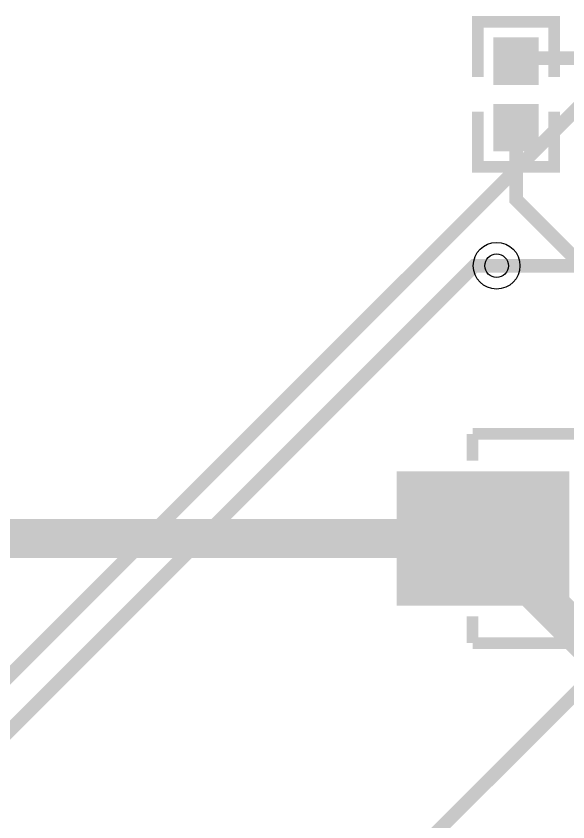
# Model space of a CAD drawing. Header units: millimetres. Extents: x -4 to 157, y 41 to 137.
# Drawn here: x 66.23 to 73.42, y 113.47 to 123.98 of the extents above; entities that cross this region are included whole.
import ezdxf

# ---------------------------------------------------------------- set-up
doc = ezdxf.new("R2010")
doc.units = ezdxf.units.MM
for name, color, linetype, true_color in [('BottomLayer', 7, 'Continuous', 0x0000ff), ('Document', 7, 'Continuous', 0xffffff), ('Hole', 7, 'Continuous', 0x222222), ('Multi-Layer', 7, 'Continuous', 0xc0c0c0), ('TopLayer', 7, 'Continuous', 0xff0000), ('TopPasteMaskLayer', 7, 'Continuous', 0x808080), ('TopSilkLayer', 7, 'Continuous', 0xffcc00), ('TopSolderMaskLayer', 7, 'Continuous', 0x800080)]:
    doc.layers.add(name, color=color, linetype=linetype, true_color=true_color)

msp = doc.modelspace()

# ---------------------------------------------------------------- hatches: boundary and pattern name
at = {"layer": 'Document'}
for points in [[(72.737, 117.813), (72.737, 116.526), (72.93, 116.526), (72.93, 117.813)], [(72.447, 117.266), (72.447, 117.073), (73.22, 117.073), (73.22, 117.266)]]:
    msp.add_hatch(color=256, dxfattribs=at).paths.add_polyline_path(points)
at = {"layer": 'TopLayer'}
for points in [[(73.015, 123.111), (72.475, 123.111), (72.475, 123.676), (73.015, 123.676)], [(73.015, 122.811), (72.475, 122.811), (72.475, 122.245), (73.015, 122.245)], [(73.414, 116.319), (71.214, 116.319), (71.214, 118.019), (73.414, 118.019)]]:
    msp.add_hatch(color=256, dxfattribs=at).paths.add_polyline_path(points)
at = {"layer": 'TopPasteMaskLayer'}
for points in [[(72.975, 123.096), (72.515, 123.096), (72.475, 123.136), (72.475, 123.636), (72.515, 123.676), (72.975, 123.676), (73.015, 123.636), (73.015, 123.136)], [(72.975, 122.826), (72.515, 122.826), (72.475, 122.786), (72.475, 122.285), (72.515, 122.245), (72.975, 122.245), (73.015, 122.285), (73.015, 122.786)], [(73.414, 116.319), (71.214, 116.319), (71.214, 118.019), (73.414, 118.019)]]:
    msp.add_hatch(color=256, dxfattribs=at).paths.add_polyline_path(points)
at = {"layer": 'TopSolderMaskLayer'}
for points in [[(73.04, 123.084), (72.451, 123.084), (72.451, 123.703), (73.04, 123.703)], [(73.04, 122.837), (72.451, 122.837), (72.451, 122.218), (73.04, 122.218)], [(73.439, 116.294), (71.188, 116.294), (71.188, 118.045), (73.439, 118.045)]]:
    msp.add_hatch(color=256, dxfattribs=at).paths.add_polyline_path(points)

# ---------------------------------------------------------------- linework, layer by layer
at = {"layer": 'BottomLayer', "const_width": 0.178}
for points in [[(74.08, 123.126), (73.888, 123.126), (51.622, 100.86), (51.622, 93.531)], [(72.492, 120.726), (72.203, 120.726), (52.528, 101.051), (52.528, 89.843), (52.197, 89.513)], [(100.025, 115.748), (98.425, 114.148), (94.412, 114.148), (87.833, 120.726), (72.492, 120.726)], [(100.026, 115.748), (98.425, 114.148), (94.412, 114.148), (87.833, 120.726), (72.492, 120.726)], [(55.772, 97.403), (75.229, 116.86), (89.927, 116.86), (96.71, 110.076), (120.247, 110.076), (121.542, 111.372), (121.542, 115.8), (120.797, 116.545)]]:
    msp.add_lwpolyline(points, dxfattribs=at)
at = {"layer": 'Hole'}
msp.add_circle((72.492, 120.726), 0.153, dxfattribs=at)
at = {"layer": 'Multi-Layer'}
msp.add_circle((72.492, 120.726), 0.305, dxfattribs=at)
at = {"layer": 'TopLayer'}
for points, const_width in [([(72.745, 123.393), (72.786, 123.434), (74.081, 123.434)], 0.178), ([(72.745, 123.393), (72.786, 123.434), (74.081, 123.434)], 0.178), ([(75.031, 119.929), (74.407, 119.929), (72.745, 121.591), (72.745, 122.528)], 0.178), ([(75.031, 119.929), (74.407, 119.929), (72.745, 121.59), (72.745, 122.528)], 0.178), ([(58.776, 117.247), (58.852, 117.17), (72.314, 117.17)], 0.508), ([(58.776, 117.247), (58.852, 117.17), (72.314, 117.17)], 0.254), ([(72.314, 117.169), (75.284, 114.199), (88.24, 114.199)], 0.508), ([(72.314, 117.169), (72.313, 117.169)], 0.254), ([(72.314, 117.169), (72.314, 117.17)], 0.254), ([(72.314, 117.17), (72.314, 117.17)], 0.254), ([(72.314, 117.169), (75.284, 114.199), (88.24, 114.199)], 0.254)]:
    msp.add_lwpolyline(points, dxfattribs=dict(at, const_width=const_width))
at = {"layer": 'TopSilkLayer', "const_width": 0.152}
for points in [[(73.244, 123.187), (73.244, 123.905), (72.247, 123.905), (72.247, 123.187)], [(73.244, 122.734), (73.244, 122.016), (72.247, 122.016), (72.247, 122.734)], [(77.58, 118.533), (72.178, 118.533)], [(72.178, 118.533), (72.178, 118.183)], [(72.178, 115.806), (72.178, 116.156)], [(77.58, 115.806), (72.178, 115.806)]]:
    msp.add_lwpolyline(points, dxfattribs=at)

doc.saveas('drawing.dxf')
